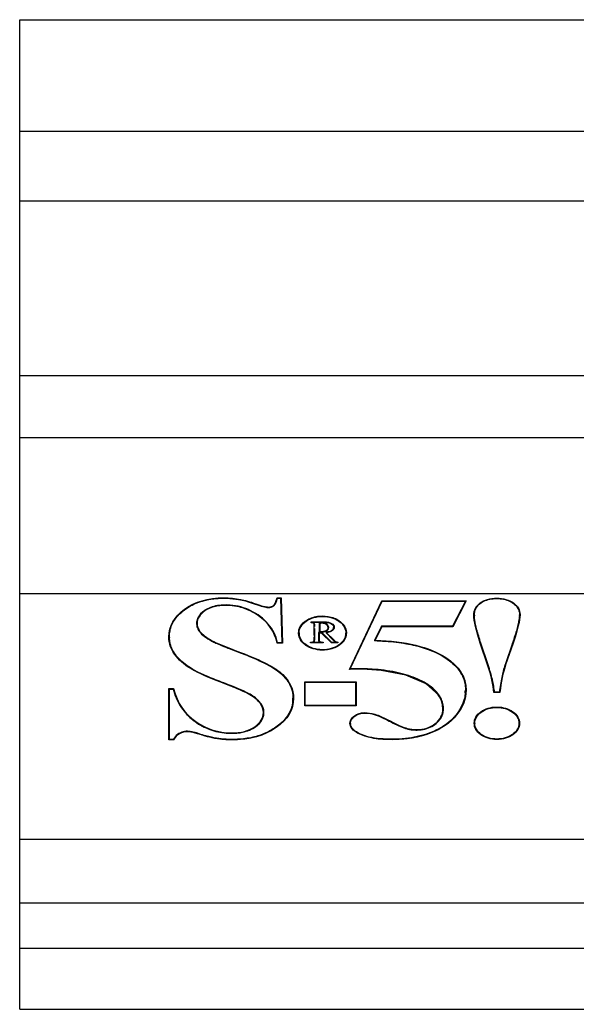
# Model space of a CAD drawing. Header units: inches. Extents: x -3.49 to -1.49, y 1.04 to 2.81.
# Drawn here: x -3.494 to -2.494, y 1.038 to 2.813 of the extents above; entities that cross this region are included whole.
import ezdxf

# ---------------------------------------------------------------- set-up
doc = ezdxf.new("R2010")
doc.units = ezdxf.units.IN
doc.header["$MEASUREMENT"] = 0

msp = doc.modelspace()

# ---------------------------------------------------------------- linework, layer by layer
at = {"color": 7, "linetype": 'Continuous', "lineweight": 25}
for p, q in [((-3.4945, 2.8127), (-1.4945, 2.8127)), ((-3.4945, 1.0377), (-3.4945, 2.8127)), ((-3.4945, 2.6127), (-1.4945, 2.6127)), ((-3.4945, 2.4877), (-1.4945, 2.4877)), ((-3.4945, 2.1745), (-1.4945, 2.1745)), ((-1.4945, 2.0627), (-3.4945, 2.0627)), ((-3.4945, 1.7833), (-1.4945, 1.7833)), ((-3.0328, 1.7757), (-3.0256, 1.7757)), ((-3.0328, 1.775), (-3.0328, 1.7757)), ((-3.0328, 1.775), (-3.0256, 1.775)), ((-3.032, 1.775), (-3.0266, 1.775)), ((-3.0266, 1.775), (-3.0242, 1.6952)), ((-3.0256, 1.7757), (-3.0232, 1.6945)), ((-3.0256, 1.775), (-3.0256, 1.7757)), ((-3.0256, 1.775), (-3.0232, 1.6945)), ((-3.0982, 1.7722), (-3.0982, 1.7729)), ((-2.903, 1.6474), (-2.8449, 1.7702)), ((-2.9027, 1.6474), (-2.8449, 1.7695)), ((-2.9016, 1.6481), (-2.8442, 1.7695)), ((-2.8449, 1.7702), (-2.6934, 1.7702)), ((-2.8449, 1.7695), (-2.8449, 1.7702)), ((-2.8449, 1.7695), (-2.6938, 1.7695)), ((-2.8442, 1.7695), (-2.6949, 1.7695)), ((-2.6949, 1.7695), (-2.7181, 1.7246)), ((-2.6949, 1.7688), (-2.7181, 1.7239)), ((-2.6934, 1.7702), (-2.7174, 1.7238)), ((-2.6949, 1.7688), (-2.6949, 1.7695)), ((-2.679, 1.7443), (-2.679, 1.7436)), ((-2.598, 1.7442), (-2.598, 1.7449)), ((-3.1764, 1.7298), (-3.1764, 1.7291)), ((-2.9781, 1.7358), (-2.9781, 1.7365)), ((-2.972, 1.731), (-2.972, 1.7326)), ((-2.971, 1.731), (-2.971, 1.7319)), ((-2.9656, 1.7284), (-2.9656, 1.7291)), ((-2.9575, 1.73), (-2.9575, 1.7144)), ((-2.9565, 1.7295), (-2.9565, 1.7144)), ((-2.9413, 1.7213), (-2.9413, 1.722)), ((-2.9315, 1.722), (-2.9315, 1.7227)), ((-2.8457, 1.7246), (-2.8584, 1.6989)), ((-2.8457, 1.7239), (-2.8584, 1.6982)), ((-2.845, 1.7238), (-2.857, 1.6996)), ((-2.7181, 1.7246), (-2.8457, 1.7246)), ((-2.8457, 1.7239), (-2.8457, 1.7246)), ((-2.7181, 1.7239), (-2.8457, 1.7239)), ((-2.7174, 1.7238), (-2.845, 1.7238)), ((-2.7181, 1.7239), (-2.7181, 1.7246)), ((-3.226, 1.7051), (-3.226, 1.7044)), ((-3.1714, 1.7147), (-3.1714, 1.7154)), ((-2.9933, 1.7126), (-2.9933, 1.7119)), ((-2.9654, 1.716), (-2.9654, 1.7167)), ((-2.9524, 1.7132), (-2.9585, 1.7132)), ((-2.9585, 1.7132), (-2.9585, 1.699)), ((-2.9524, 1.7125), (-2.9585, 1.7125)), ((-2.9575, 1.7125), (-2.9575, 1.6983)), ((-2.953, 1.7125), (-2.9575, 1.7125)), ((-2.9352, 1.6949), (-2.953, 1.7125)), ((-2.9524, 1.7125), (-2.9524, 1.7132)), ((-2.9347, 1.6956), (-2.9524, 1.7132)), ((-2.9347, 1.6949), (-2.9524, 1.7125)), ((-2.9457, 1.7135), (-2.9321, 1.6997)), ((-2.9441, 1.7131), (-2.9313, 1.7001)), ((-2.9441, 1.7124), (-2.9441, 1.7131)), ((-2.9441, 1.7124), (-2.9313, 1.6994)), ((-2.9096, 1.7118), (-2.9096, 1.7125)), ((-3.1495, 1.698), (-3.1495, 1.6987)), ((-3.0232, 1.6945), (-3.0328, 1.6945)), ((-3.0242, 1.6952), (-3.032, 1.6952)), ((-3.032, 1.6945), (-3.032, 1.6952)), ((-3.0242, 1.6945), (-3.032, 1.6945)), ((-3.0242, 1.6945), (-3.0242, 1.6952)), ((-2.9729, 1.6949), (-2.9729, 1.6963)), ((-2.9729, 1.6956), (-2.9713, 1.6956)), ((-2.9503, 1.6949), (-2.9729, 1.6949)), ((-2.9513, 1.6956), (-2.9719, 1.6956)), ((-2.9719, 1.6949), (-2.9719, 1.6956)), ((-2.9513, 1.6949), (-2.9719, 1.6949)), ((-2.9668, 1.6976), (-2.9668, 1.6983)), ((-2.9513, 1.6949), (-2.9513, 1.6956)), ((-2.9513, 1.6956), (-2.9503, 1.6956)), ((-2.9503, 1.6963), (-2.9503, 1.6949)), ((-2.924, 1.6949), (-2.9352, 1.6949)), ((-2.9347, 1.6949), (-2.9347, 1.6956)), ((-2.925, 1.6956), (-2.9347, 1.6956)), ((-2.925, 1.6949), (-2.9347, 1.6949)), ((-2.9313, 1.6994), (-2.9313, 1.7001)), ((-2.9272, 1.6962), (-2.9272, 1.6969)), ((-2.9254, 1.6884), (-2.9254, 1.6891)), ((-2.925, 1.6949), (-2.925, 1.6957)), ((-2.924, 1.6963), (-2.924, 1.6949)), ((-2.857, 1.6989), (-2.857, 1.6996)), ((-2.6553, 1.6552), (-2.6683, 1.6942)), ((-2.6543, 1.6554), (-2.6673, 1.6944)), ((-2.6673, 1.6937), (-2.6673, 1.6944)), ((-2.6543, 1.6547), (-2.6673, 1.6937)), ((-2.6106, 1.6944), (-2.6238, 1.6554)), ((-2.6106, 1.6937), (-2.6238, 1.6547)), ((-2.6096, 1.6942), (-2.6229, 1.6552)), ((-2.6106, 1.6937), (-2.6106, 1.6944)), ((-3.0984, 1.677), (-3.0984, 1.6777)), ((-2.7304, 1.6679), (-2.7304, 1.6686)), ((-2.6543, 1.6547), (-2.6543, 1.6554)), ((-2.6238, 1.6547), (-2.6238, 1.6554)), ((-3.0228, 1.6374), (-3.0228, 1.6381)), ((-2.9016, 1.6474), (-2.9016, 1.6481)), ((-3.1245, 1.6207), (-3.1245, 1.6214)), ((-2.9834, 1.6248), (-2.891, 1.6248)), ((-2.9834, 1.582), (-2.9834, 1.6248)), ((-2.9834, 1.6241), (-2.891, 1.6241)), ((-2.9824, 1.5821), (-2.9824, 1.6241)), ((-2.9824, 1.6241), (-2.892, 1.6241)), ((-2.892, 1.6241), (-2.892, 1.5821)), ((-2.891, 1.6248), (-2.891, 1.582)), ((-3.227, 1.6128), (-3.2188, 1.6128)), ((-3.227, 1.5209), (-3.227, 1.6128)), ((-3.227, 1.6121), (-3.2188, 1.6121)), ((-3.226, 1.5209), (-3.226, 1.6121)), ((-3.226, 1.6121), (-3.2196, 1.6121)), ((-3.2188, 1.6121), (-3.2188, 1.6128)), ((-2.6949, 1.6089), (-2.6949, 1.6096)), ((-2.6332, 1.6058), (-2.6438, 1.6058)), ((-2.6341, 1.6066), (-2.6429, 1.6066)), ((-2.6429, 1.6059), (-2.6429, 1.6066)), ((-2.6341, 1.6059), (-2.6429, 1.6059)), ((-2.6341, 1.6059), (-2.6341, 1.6066)), ((-3.0044, 1.5948), (-3.0044, 1.5955)), ((-2.891, 1.582), (-2.9834, 1.582)), ((-2.892, 1.5828), (-2.9824, 1.5828)), ((-2.892, 1.5821), (-2.9824, 1.5821)), ((-2.6386, 1.5791), (-2.6386, 1.5798)), ((-3.0574, 1.5691), (-3.0574, 1.5698)), ((-2.7355, 1.5753), (-2.7355, 1.576)), ((-2.9011, 1.5505), (-2.9011, 1.5498)), ((-2.8245, 1.5511), (-2.8245, 1.5518)), ((-2.6782, 1.5507), (-2.6782, 1.55)), ((-2.5989, 1.5499), (-2.5989, 1.5506)), ((-3.1757, 1.5319), (-3.1757, 1.5326)), ((-2.8866, 1.5322), (-2.8866, 1.5329)), ((-2.7994, 1.5407), (-2.7994, 1.5414)), ((-3.2188, 1.5209), (-3.227, 1.5209)), ((-3.2194, 1.5216), (-3.226, 1.5216)), ((-3.2194, 1.5209), (-3.226, 1.5209)), ((-3.2194, 1.5209), (-3.2194, 1.5216)), ((-2.6386, 1.5216), (-2.6386, 1.5223)), ((-3.4945, 1.3427), (-1.4945, 1.3427)), ((-3.4945, 1.2284), (-1.4945, 1.2284)), ((-3.4945, 1.1473), (-1.4945, 1.1473)), ((-3.4945, 1.0377), (-1.4945, 1.0377))]:
    msp.add_line(p, q, dxfattribs=at)
at = {"color": 7, "linetype": 'Continuous', "lineweight": 25, "flags": 128}
msp.add_lwpolyline([(-2.7346, 1.5754), (-2.7345, 1.5765), (-2.7367, 1.5893), (-2.7426, 1.6011), (-2.7657, 1.6215), (-2.8017, 1.637), (-2.846, 1.6456), (-2.871, 1.6473), (-2.8792, 1.6475), (-2.8829, 1.6475), (-2.8838, 1.6475), (-2.8839, 1.6475), (-2.8839, 1.6475), (-2.8839, 1.6475), (-2.8839, 1.6475), (-2.8839, 1.6475), (-2.8839, 1.6475), (-2.8839, 1.6475), (-2.8839, 1.6475), (-2.8839, 1.6475), (-2.8839, 1.6475), (-2.8839, 1.6475), (-2.8839, 1.6475), (-2.8839, 1.6475), (-2.8841, 1.6475), (-2.8844, 1.6475), (-2.8851, 1.6475), (-2.9016, 1.6474)], dxfattribs=at)
at = {"color": 7, "linetype": 'Continuous', "lineweight": 25}
for points, knots in [([(-3.125, 1.6208), (-3.1541, 1.6317), (-3.1749, 1.641), (-3.2002, 1.6563), (-3.21, 1.6649), (-3.2236, 1.6838), (-3.227, 1.6942), (-3.227, 1.7056), (-3.227, 1.725), (-3.2176, 1.7416), (-3.1803, 1.7689), (-3.1568, 1.7757), (-3.1284, 1.7757), (-3.118, 1.7757), (-3.108, 1.7748), (-3.0982, 1.7729)], [28, 28, 28, 28, 29, 29, 30, 30, 31, 31, 31, 32, 32, 33, 33, 33, 34, 34, 34, 34]), ([(-3.227, 1.7049), (-3.227, 1.7243), (-3.2176, 1.7409), (-3.1803, 1.7682), (-3.1568, 1.775), (-3.1284, 1.775), (-3.118, 1.775), (-3.108, 1.7741), (-3.0982, 1.7722)], [31, 31, 31, 31, 32, 32, 33, 33, 33, 34, 34, 34, 34]), ([(-3.1245, 1.6214), (-3.1297, 1.6234), (-3.1404, 1.6275), (-3.1585, 1.6349), (-3.1773, 1.6435), (-3.1919, 1.652), (-3.204, 1.6612), (-3.2136, 1.6711), (-3.2208, 1.6817), (-3.2243, 1.6914), (-3.2255, 1.6983), (-3.2259, 1.7026), (-3.226, 1.705), (-3.2258, 1.7112), (-3.2248, 1.7178), (-3.2214, 1.7295), (-3.2118, 1.7443), (-3.1918, 1.7604), (-3.1717, 1.7692), (-3.1534, 1.7733), (-3.1415, 1.7747), (-3.1321, 1.775), (-3.1275, 1.775), (-3.1262, 1.775), (-3.1235, 1.775), (-3.118, 1.7747), (-3.1094, 1.774), (-3.1021, 1.7729), (-3.0985, 1.7722)], [27.999997, 27.999997, 27.999997, 27.999997, 28.187498, 28.375, 28.750002, 29.125004, 29.500007, 29.875009, 30.250012, 30.625014, 30.812515, 30.906266, 31.000016, 31.093767, 31.187518, 31.375019, 31.750021, 32.125024, 32.500026, 32.687527, 32.875029, 32.968779, 33.015655, 33.06253, 33.15628, 33.250031, 33.625033, 34.000036, 34.000036, 34.000036, 34.000036]), ([(-3.0985, 1.7722), (-3.0944, 1.7714), (-3.0872, 1.7696), (-3.0718, 1.7643), (-3.0574, 1.7594), (-3.0487, 1.7581), (-3.0432, 1.759), (-3.0386, 1.761), (-3.0357, 1.7649), (-3.0336, 1.77), (-3.0325, 1.7734), (-3.032, 1.775)], [33.999953, 33.999953, 33.999953, 33.999953, 34.496638, 34.993323, 35.490008, 35.986693, 36.483378, 36.980063, 37.476748, 37.725091, 37.973433, 37.973433, 37.973433, 37.973433]), ([(-3.0982, 1.7729), (-3.0909, 1.7715), (-3.0819, 1.7688), (-3.0607, 1.7611), (-3.0533, 1.7592), (-3.0491, 1.7592), (-3.045, 1.7592), (-3.0418, 1.7601), (-3.0371, 1.7639), (-3.0349, 1.7685), (-3.0328, 1.7757)], [34, 34, 34, 34, 35, 35, 36, 36, 36, 37, 37, 38, 38, 38, 38]), ([(-3.0982, 1.7722), (-3.0909, 1.7708), (-3.0819, 1.7681), (-3.0607, 1.7604), (-3.0533, 1.7585), (-3.0491, 1.7585), (-3.045, 1.7585), (-3.0418, 1.7594), (-3.0371, 1.7632), (-3.0349, 1.7678), (-3.0328, 1.775)], [34, 34, 34, 34, 35, 35, 36, 36, 36, 37, 37, 38, 38, 38, 38]), ([(-2.6683, 1.6942), (-2.6761, 1.7176), (-2.68, 1.7343), (-2.68, 1.7444), (-2.68, 1.7536), (-2.6762, 1.761), (-2.6609, 1.7722), (-2.6509, 1.775), (-2.6386, 1.775), (-2.6267, 1.775), (-2.6168, 1.7722), (-2.601, 1.7609), (-2.597, 1.7537), (-2.597, 1.745), (-2.597, 1.7359), (-2.6012, 1.719), (-2.6096, 1.6942)], [3, 3, 3, 3, 4, 4, 4, 5, 5, 6, 6, 6, 7, 7, 8, 8, 8, 9, 9, 9, 9]), ([(-3.032, 1.6952), (-3.0334, 1.7013), (-3.0378, 1.7136), (-3.0513, 1.7342), (-3.0738, 1.7508), (-3.0978, 1.7599), (-3.1136, 1.7627), (-3.1266, 1.7629), (-3.1356, 1.7624), (-3.1512, 1.76), (-3.1682, 1.7507), (-3.1759, 1.7401), (-3.1774, 1.7321), (-3.1774, 1.7274), (-3.1766, 1.7225), (-3.1744, 1.7178), (-3.1723, 1.7151)], [2.009832, 2.009832, 2.009832, 2.009832, 2.321736, 2.633641, 3.257449, 3.569353, 3.881257, 4.037209, 4.193161, 4.505065, 5.128874, 5.752682, 5.908634, 6.064586, 6.37649, 7.000298, 7.000298, 7.000298, 7.000298]), ([(-3.032, 1.6945), (-3.0345, 1.7024), (-3.0393, 1.7178), (-3.0565, 1.7375), (-3.0782, 1.7521), (-3.103, 1.7611), (-3.1265, 1.7628), (-3.145, 1.7606), (-3.1577, 1.7557), (-3.1667, 1.7499), (-3.1732, 1.7431), (-3.177, 1.736), (-3.177, 1.7312), (-3.177, 1.7291)], [0, 0, 0, 0, 0.15381, 0.296448, 0.432519, 0.554149, 0.665728, 0.747125, 0.804602, 0.859032, 0.91012, 0.960124, 1, 1, 1, 1]), ([(-3.0328, 1.6945), (-3.0374, 1.7148), (-3.0486, 1.7312), (-3.0843, 1.7559), (-3.1035, 1.7621), (-3.1243, 1.7621), (-3.1403, 1.7621), (-3.153, 1.7589), (-3.1717, 1.7458), (-3.1764, 1.7383), (-3.1764, 1.7298), (-3.1764, 1.7244), (-3.1747, 1.7196), (-3.1714, 1.7154)], [2, 2, 2, 2, 3, 3, 4, 4, 4, 5, 5, 6, 6, 6, 7, 7, 7, 7]), ([(-2.6797, 1.7437), (-2.6797, 1.7453), (-2.6799, 1.7495), (-2.6775, 1.7565), (-2.6717, 1.764), (-2.6627, 1.77), (-2.6513, 1.7737), (-2.6387, 1.7747), (-2.6261, 1.7736), (-2.6147, 1.7699), (-2.6056, 1.764), (-2.5992, 1.756), (-2.5967, 1.749), (-2.5972, 1.745), (-2.5973, 1.7443)], [0, 0, 0, 0, 0.047692, 0.133095, 0.224346, 0.315247, 0.405373, 0.502976, 0.598744, 0.689005, 0.781475, 0.872334, 0.978396, 1, 1, 1, 1]), ([(-2.6673, 1.6944), (-2.6687, 1.6985), (-2.6714, 1.7071), (-2.6756, 1.7216), (-2.6788, 1.7368), (-2.6793, 1.7482), (-2.6759, 1.7597), (-2.6656, 1.769), (-2.6517, 1.7735), (-2.6341, 1.7751), (-2.6144, 1.7712), (-2.6012, 1.7596), (-2.5977, 1.7484), (-2.5982, 1.7381), (-2.6017, 1.7229), (-2.6061, 1.7079), (-2.6091, 1.6987), (-2.6106, 1.6944)], [3, 3, 3, 3, 3.1875, 3.374999, 3.749999, 4.124998, 4.499997, 5.249996, 5.624995, 5.999994, 6.749993, 7.499991, 7.87499, 8.24999, 8.624989, 8.812488, 8.999988, 8.999988, 8.999988, 8.999988]), ([(-2.9781, 1.7365), (-2.9721, 1.7399), (-2.9653, 1.7421), (-2.9502, 1.7437), (-2.9428, 1.7431), (-2.9286, 1.7391), (-2.9227, 1.7359), (-2.9131, 1.7273), (-2.9102, 1.7225), (-2.9079, 1.7116), (-2.9088, 1.7064), (-2.9144, 1.6962), (-2.9188, 1.6919), (-2.9248, 1.6885)], [6, 6, 6, 6, 7, 7, 8, 8, 9, 9, 10, 10, 11, 11, 12, 12, 12, 12]), ([(-2.9781, 1.7358), (-2.9733, 1.738), (-2.9638, 1.7423), (-2.9464, 1.7431), (-2.9301, 1.7394), (-2.9172, 1.7314), (-2.9094, 1.7215), (-2.9093, 1.7146), (-2.9092, 1.7117)], [0, 0, 0, 0, 0.1743, 0.349681, 0.525062, 0.699362, 0.873661, 1, 1, 1, 1]), ([(-2.6673, 1.6937), (-2.6699, 1.7023), (-2.6745, 1.717), (-2.6789, 1.7338), (-2.6787, 1.7418), (-2.6787, 1.7436)], [0, 0, 0, 0, 0.522848, 0.897181, 1, 1, 1, 1]), ([(-2.5983, 1.7442), (-2.5986, 1.7403), (-2.5993, 1.7307), (-2.6041, 1.7138), (-2.6082, 1.701), (-2.6106, 1.6937)], [0, 0, 0, 0, 0.229689, 0.561767, 1, 1, 1, 1]), ([(-3.176, 1.7291), (-3.1761, 1.7282), (-3.1765, 1.7253), (-3.175, 1.7203), (-3.1726, 1.7166), (-3.1714, 1.7147)], [0, 0, 0, 0, 0.176452, 0.59665, 1, 1, 1, 1]), ([(-2.9248, 1.6885), (-2.9308, 1.6851), (-2.9376, 1.683), (-2.9527, 1.6814), (-2.96, 1.682), (-2.9743, 1.686), (-2.9802, 1.6891), (-2.9898, 1.6977), (-2.9927, 1.7026), (-2.995, 1.7134), (-2.9941, 1.7187), (-2.9885, 1.7289), (-2.9841, 1.7331), (-2.9781, 1.7365)], [0, 0, 0, 0, 1, 1, 2, 2, 3, 3, 4, 4, 5, 5, 6, 6, 6, 6]), ([(-2.9937, 1.712), (-2.9938, 1.7131), (-2.9947, 1.7182), (-2.9898, 1.7273), (-2.982, 1.733), (-2.9781, 1.7358)], [0, 0, 0, 0, 0.1229988, 0.5628552, 1, 1, 1, 1]), ([(-2.972, 1.7326), (-2.9642, 1.7326), (-2.9563, 1.7326), (-2.9485, 1.7326), (-2.9427, 1.7326), (-2.9382, 1.7316), (-2.932, 1.7278), (-2.9305, 1.7255), (-2.9305, 1.7228), (-2.9305, 1.7206), (-2.9315, 1.7186), (-2.9357, 1.7153), (-2.9392, 1.714), (-2.9441, 1.7131)], [0, 0, 0, 0, 1, 1, 1, 2, 2, 3, 3, 3, 4, 4, 5, 5, 5, 5]), ([(-2.972, 1.7319), (-2.9679, 1.7319), (-2.9598, 1.7318), (-2.9495, 1.7321), (-2.9415, 1.7316), (-2.9361, 1.7299), (-2.9323, 1.7272), (-2.9305, 1.7243), (-2.9306, 1.7226), (-2.9307, 1.7221)], [0, 0, 0, 0, 0.252683, 0.499163, 0.631263, 0.742582, 0.85484, 0.957572, 1, 1, 1, 1]), ([(-2.9666, 1.7289), (-2.9668, 1.7296), (-2.9674, 1.7301), (-2.9689, 1.7308), (-2.9702, 1.731), (-2.972, 1.731)], [23, 23, 23, 23, 24, 24, 25, 25, 25, 25]), ([(-2.971, 1.7319), (-2.966, 1.7319), (-2.959, 1.7319), (-2.9482, 1.7319), (-2.9421, 1.7317), (-2.9357, 1.7298), (-2.9317, 1.7259), (-2.9312, 1.7214), (-2.9332, 1.7182), (-2.9371, 1.7154), (-2.9431, 1.714), (-2.9457, 1.7135)], [0.042634, 0.042634, 0.042634, 0.042634, 0.674283, 0.990108, 1.305933, 1.937582, 2.569231, 3.200881, 3.83253, 4.46418, 5.095829, 5.095829, 5.095829, 5.095829]), ([(-2.9656, 1.7284), (-2.9658, 1.7288), (-2.9662, 1.7295), (-2.9672, 1.7303), (-2.968, 1.7304), (-2.9682, 1.7305)], [0, 0, 0, 0, 0.410252, 0.85065, 1, 1, 1, 1]), ([(-2.9664, 1.7081), (-2.9664, 1.71), (-2.9664, 1.7161), (-2.9661, 1.7231), (-2.9665, 1.7281), (-2.9666, 1.7289)], [0, 0, 0, 0, 0.270189, 0.887172, 1, 1, 1, 1]), ([(-2.9664, 1.7081), (-2.9664, 1.7097), (-2.9664, 1.7156), (-2.9661, 1.7224), (-2.9665, 1.7274), (-2.9666, 1.7282)], [0, 0, 0, 0, 0.244865, 0.883256, 1, 1, 1, 1]), ([(-2.9654, 1.724), (-2.9654, 1.7245), (-2.9654, 1.7254), (-2.9654, 1.7271), (-2.9655, 1.7283), (-2.9656, 1.7291)], [0, 0, 0, 0, 0.314249, 0.520703, 1, 1, 1, 1]), ([(-2.9654, 1.7249), (-2.9654, 1.7253), (-2.9654, 1.7264), (-2.9655, 1.7276), (-2.9655, 1.7281), (-2.9656, 1.7284)], [22.0780738, 22.0780738, 22.0780738, 22.0780738, 22.2666826, 22.6439002, 23.0211178, 23.0211178, 23.0211178, 23.0211178]), ([(-2.9575, 1.7144), (-2.9528, 1.7144), (-2.9493, 1.7147), (-2.9449, 1.7161), (-2.9432, 1.717), (-2.9409, 1.7194), (-2.9403, 1.7208), (-2.9403, 1.7224), (-2.9403, 1.7247), (-2.9415, 1.7267), (-2.946, 1.7299), (-2.9489, 1.7307), (-2.9525, 1.7307), (-2.954, 1.7307), (-2.9557, 1.7305), (-2.9575, 1.73)], [0, 0, 0, 0, 1, 1, 2, 2, 3, 3, 3, 4, 4, 5, 5, 5, 6, 6, 6, 6]), ([(-2.9403, 1.7217), (-2.9403, 1.724), (-2.9415, 1.726), (-2.946, 1.7292), (-2.9489, 1.73), (-2.9525, 1.73), (-2.954, 1.73), (-2.9557, 1.7298), (-2.9575, 1.7293)], [3, 3, 3, 3, 4, 4, 5, 5, 5, 6, 6, 6, 6]), ([(-2.9317, 1.7221), (-2.9317, 1.7214), (-2.9317, 1.7197), (-2.9333, 1.7175), (-2.9362, 1.7153), (-2.9405, 1.7139), (-2.9439, 1.7132), (-2.9457, 1.7128)], [0, 0, 0, 0, 0.139866, 0.320252, 0.496587, 0.727928, 1, 1, 1, 1]), ([(-3.1245, 1.6207), (-3.1371, 1.6256), (-3.1587, 1.6339), (-3.1857, 1.6469), (-3.2026, 1.659), (-3.2135, 1.6703), (-3.2208, 1.6811), (-3.2251, 1.6926), (-3.2256, 1.7004), (-3.2259, 1.7044)], [0, 0, 0, 0, 0.262266, 0.449062, 0.59436, 0.697494, 0.798338, 0.899622, 1, 1, 1, 1]), ([(-2.9254, 1.6884), (-2.9301, 1.6863), (-2.9394, 1.6822), (-2.9563, 1.6813), (-2.9723, 1.685), (-2.9849, 1.6927), (-2.9924, 1.7024), (-2.9926, 1.7091), (-2.9927, 1.7119)], [0, 0, 0, 0, 0.173726, 0.349685, 0.524692, 0.699654, 0.874616, 1, 1, 1, 1]), ([(-2.9668, 1.6983), (-2.9667, 1.6991), (-2.9662, 1.7016), (-2.9663, 1.7042), (-2.9664, 1.7059)], [0, 0, 0, 0, 0.332707, 1, 1, 1, 1]), ([(-2.9659, 1.698), (-2.9657, 1.6989), (-2.9647, 1.7042), (-2.9655, 1.7119), (-2.9654, 1.7186), (-2.9654, 1.7209)], [0, 0, 0, 0, 0.125165, 0.699483, 1, 1, 1, 1]), ([(-2.9565, 1.7144), (-2.9548, 1.7145), (-2.9516, 1.7146), (-2.9474, 1.7151), (-2.9447, 1.7165), (-2.9429, 1.7179), (-2.9415, 1.7195), (-2.9414, 1.7207), (-2.9414, 1.7213)], [0, 0, 0, 0, 0.266154, 0.476381, 0.617343, 0.752437, 0.87869, 1, 1, 1, 1]), ([(-2.9102, 1.7117), (-2.91, 1.7106), (-2.9092, 1.7056), (-2.9141, 1.6968), (-2.9217, 1.6912), (-2.9254, 1.6884)], [0, 0, 0, 0, 0.1242743, 0.5649337, 1, 1, 1, 1]), ([(-2.9729, 1.6963), (-2.9709, 1.6963), (-2.9694, 1.6965), (-2.9678, 1.6971), (-2.9672, 1.6976), (-2.9668, 1.6983)], [18, 18, 18, 18, 19, 19, 20, 20, 20, 20]), ([(-2.9692, 1.6959), (-2.9689, 1.696), (-2.9682, 1.6962), (-2.9674, 1.6968), (-2.967, 1.6973), (-2.9668, 1.6976)], [0, 0, 0, 0, 0.281706, 0.637295, 1, 1, 1, 1]), ([(-2.9668, 1.6976), (-2.9666, 1.6984), (-2.9663, 1.7004), (-2.9663, 1.7025), (-2.9664, 1.7037)], [0, 0, 0, 0, 0.4161393, 1, 1, 1, 1]), ([(-2.9575, 1.699), (-2.9573, 1.6981), (-2.9567, 1.6974), (-2.9549, 1.6965), (-2.953, 1.6963), (-2.9503, 1.6963)], [13, 13, 13, 13, 14, 14, 15, 15, 15, 15]), ([(-2.9575, 1.6983), (-2.9574, 1.6978), (-2.9571, 1.697), (-2.956, 1.6964), (-2.9556, 1.6962)], [0, 0, 0, 0, 0.555333, 1, 1, 1, 1]), ([(-2.8584, 1.6989), (-2.8453, 1.6985), (-2.8182, 1.6967), (-2.7729, 1.6885), (-2.7464, 1.678), (-2.7311, 1.6681)], [3.991756, 3.991756, 3.991756, 3.991756, 4.243816, 4.495876, 4.999996, 4.999996, 4.999996, 4.999996]), ([(-2.7304, 1.6686), (-2.7061, 1.6529), (-2.6939, 1.6333), (-2.6939, 1.6099), (-2.6939, 1.5948), (-2.6995, 1.5802), (-2.722, 1.5515), (-2.7379, 1.5404), (-2.779, 1.5251), (-2.8016, 1.5212), (-2.8262, 1.5212), (-2.8527, 1.5212), (-2.873, 1.5249), (-2.8872, 1.5323)], [5, 5, 5, 5, 6, 6, 6, 7, 7, 8, 8, 9, 9, 9, 10, 10, 10, 10]), ([(-2.7311, 1.6681), (-2.7239, 1.6634), (-2.7107, 1.6526), (-2.7009, 1.6377), (-2.6964, 1.6246), (-2.695, 1.616), (-2.6949, 1.6088), (-2.6951, 1.6048), (-2.6961, 1.5963), (-2.6997, 1.5851), (-2.7072, 1.5715), (-2.7179, 1.5581), (-2.7357, 1.5433), (-2.7658, 1.5293), (-2.8003, 1.5225), (-2.8311, 1.5216), (-2.8539, 1.5231), (-2.8724, 1.5268), (-2.8821, 1.5305), (-2.8866, 1.5329)], [5.000004, 5.000004, 5.000004, 5.000004, 5.312499, 5.624993, 5.781241, 5.937488, 6.015611, 6.093735, 6.249982, 6.562477, 6.874971, 7.187466, 7.49996, 8.124949, 8.749939, 9.062433, 9.374928, 9.687422, 9.999917, 9.999917, 9.999917, 9.999917]), ([(-2.7304, 1.6679), (-2.7216, 1.6611), (-2.7043, 1.6476), (-2.6941, 1.6257), (-2.6948, 1.613), (-2.695, 1.6092)], [0, 0, 0, 0, 0.419343, 0.82745, 1, 1, 1, 1]), ([(-3.0228, 1.6381), (-3.0099, 1.6256), (-3.0034, 1.6114), (-3.0034, 1.5953), (-3.0034, 1.575), (-3.0139, 1.5575), (-3.0555, 1.5282), (-3.0819, 1.5209), (-3.1139, 1.5209), (-3.124, 1.5209), (-3.1335, 1.5216), (-3.1514, 1.5248), (-3.1626, 1.5277), (-3.1761, 1.532)], [10, 10, 10, 10, 11, 11, 11, 12, 12, 13, 13, 13, 14, 14, 15, 15, 15, 15]), ([(-3.0236, 1.6376), (-3.0197, 1.6339), (-3.0128, 1.6257), (-3.0065, 1.6126), (-3.0046, 1.602), (-3.0044, 1.5946), (-3.0047, 1.5881), (-3.0078, 1.5719), (-3.0204, 1.5531), (-3.0471, 1.5352), (-3.0661, 1.5278), (-3.083, 1.524), (-3.0942, 1.5225), (-3.1037, 1.5218), (-3.1097, 1.5216), (-3.1147, 1.5216), (-3.1154, 1.5216), (-3.1186, 1.5216), (-3.1222, 1.5217), (-3.1283, 1.5221), (-3.1355, 1.5228), (-3.1437, 1.5241), (-3.1529, 1.5261), (-3.1634, 1.5288), (-3.1718, 1.5314), (-3.1757, 1.5326)], [10.000045, 10.000045, 10.000045, 10.000045, 10.312543, 10.625042, 10.93754, 11.015665, 11.09379, 11.250039, 11.875036, 12.187534, 12.500033, 12.656282, 12.812531, 12.890656, 12.968781, 13.007843, 13.046905, 13.12503, 13.281279, 13.437528, 13.750027, 14.062525, 14.375024, 14.687522, 15.000021, 15.000021, 15.000021, 15.000021]), ([(-3.0228, 1.6374), (-3.0181, 1.632), (-3.0089, 1.6213), (-3.0032, 1.6062), (-3.0042, 1.5973), (-3.0045, 1.5947)], [0, 0, 0, 0, 0.413745, 0.82783, 1, 1, 1, 1]), ([(-2.7994, 1.5414), (-2.7944, 1.54), (-2.7888, 1.5392), (-2.7826, 1.5392), (-2.7695, 1.5392), (-2.7584, 1.5428), (-2.74, 1.5572), (-2.7355, 1.5659), (-2.7355, 1.576), (-2.7355, 1.5972), (-2.7495, 1.6144), (-2.8056, 1.6409), (-2.841, 1.6475), (-2.8837, 1.6475), (-2.888, 1.6475), (-2.8944, 1.6475), (-2.903, 1.6474)], [16, 16, 16, 16, 17, 17, 17, 18, 18, 19, 19, 19, 20, 20, 21, 21, 21, 22, 22, 22, 22]), ([(-2.7997, 1.5407), (-2.7978, 1.5402), (-2.7939, 1.5393), (-2.7885, 1.5387), (-2.7846, 1.5386), (-2.7821, 1.5385), (-2.774, 1.5388), (-2.7644, 1.5406), (-2.7522, 1.5462), (-2.7421, 1.5547), (-2.7371, 1.5626), (-2.7352, 1.5686), (-2.7346, 1.5724), (-2.7345, 1.5744), (-2.7344, 1.577), (-2.7347, 1.5812), (-2.7357, 1.5877), (-2.7403, 1.6005), (-2.7542, 1.6163), (-2.7784, 1.6297), (-2.8015, 1.6379), (-2.8202, 1.6426), (-2.8404, 1.6459), (-2.8585, 1.6476), (-2.8719, 1.6481), (-2.8786, 1.6482), (-2.8823, 1.6482), (-2.8839, 1.6482), (-2.8838, 1.6482), (-2.8846, 1.6482), (-2.8853, 1.6482), (-2.8865, 1.6482), (-2.888, 1.6482), (-2.8902, 1.6482), (-2.8942, 1.6482), (-2.8988, 1.6481), (-2.9016, 1.6481)], [16.000644, 16.000644, 16.000644, 16.000644, 16.372111, 16.743579, 16.929312, 17.022179, 17.115046, 17.486513, 17.857981, 18.229448, 18.600915, 18.786649, 18.879516, 18.972383, 19.018816, 19.06525, 19.158116, 19.34385, 19.715317, 20.086785, 20.272518, 20.458252, 20.643986, 20.829719, 20.922586, 20.96902, 20.992236, 21.003845, 21.015453, 21.061887, 21.10832, 21.201187, 21.294054, 21.38692, 21.572654, 21.944122, 21.944122, 21.944122, 21.944122]), ([(-3.2196, 1.6121), (-3.2181, 1.6067), (-3.2143, 1.5956), (-3.2045, 1.5767), (-3.1875, 1.5571), (-3.16, 1.5409), (-3.1373, 1.5339), (-3.1161, 1.5324), (-3.1014, 1.5331), (-3.085, 1.5363), (-3.0694, 1.5449), (-3.061, 1.554), (-3.0574, 1.5617), (-3.0564, 1.5672), (-3.0564, 1.5709), (-3.0566, 1.5732), (-3.0574, 1.5777), (-3.0601, 1.5838), (-3.0656, 1.591), (-3.0737, 1.5979), (-3.0833, 1.6041), (-3.097, 1.6105), (-3.1114, 1.6164), (-3.1203, 1.6198), (-3.1245, 1.6214)], [21.007486, 21.007486, 21.007486, 21.007486, 21.226002, 21.444519, 21.881551, 22.318583, 22.755616, 22.974132, 23.192648, 23.62968, 24.066713, 24.503745, 24.722261, 24.940778, 25.050036, 25.159294, 25.37781, 25.814842, 26.251875, 26.688907, 27.125939, 27.562972, 27.781488, 28.000004, 28.000004, 28.000004, 28.000004]), ([(-3.2188, 1.6128), (-3.2119, 1.587), (-3.1985, 1.5673), (-3.1591, 1.5402), (-3.1379, 1.5334), (-3.1151, 1.5334), (-3.0975, 1.5334), (-3.0835, 1.537), (-3.0626, 1.5516), (-3.0574, 1.5601), (-3.0574, 1.5698), (-3.0574, 1.5756), (-3.0594, 1.5811), (-3.0674, 1.5919), (-3.0735, 1.597), (-3.0898, 1.6067), (-3.1043, 1.613), (-3.125, 1.6208)], [21, 21, 21, 21, 22, 22, 23, 23, 23, 24, 24, 25, 25, 25, 26, 26, 27, 27, 28, 28, 28, 28]), ([(-3.0565, 1.5691), (-3.0565, 1.5694), (-3.056, 1.5726), (-3.0579, 1.5787), (-3.0626, 1.5871), (-3.0707, 1.595), (-3.0826, 1.6031), (-3.1009, 1.6117), (-3.1158, 1.6174), (-3.1245, 1.6207)], [0, 0, 0, 0, 0.0121894, 0.1272977, 0.2455051, 0.3744462, 0.516277, 0.7144528, 1, 1, 1, 1]), ([(-3.2188, 1.6121), (-3.2153, 1.6018), (-3.2088, 1.5825), (-3.1882, 1.5582), (-3.162, 1.5418), (-3.1353, 1.5334), (-3.1127, 1.5322), (-3.0957, 1.5339), (-3.0819, 1.5381), (-3.0709, 1.5446), (-3.0629, 1.5524), (-3.0581, 1.5608), (-3.0577, 1.5665), (-3.0575, 1.5691)], [0, 0, 0, 0, 0.1772546, 0.3304799, 0.4681133, 0.5894911, 0.6731834, 0.7363879, 0.7943313, 0.8510732, 0.9046917, 0.9555852, 1, 1, 1, 1]), ([(-2.6959, 1.6089), (-2.6958, 1.6053), (-2.6952, 1.5946), (-2.703, 1.5769), (-2.717, 1.5573), (-2.7389, 1.5408), (-2.7663, 1.5292), (-2.7977, 1.5221), (-2.8304, 1.5207), (-2.8617, 1.5226), (-2.8789, 1.5292), (-2.8866, 1.5322)], [0, 0, 0, 0, 0.057514, 0.170094, 0.289364, 0.407015, 0.527318, 0.6494, 0.778235, 0.90088, 1, 1, 1, 1]), ([(-3.0055, 1.5948), (-3.0054, 1.5899), (-3.0053, 1.576), (-3.0191, 1.5542), (-3.0415, 1.5373), (-3.0642, 1.5277), (-3.0833, 1.523), (-3.1014, 1.521), (-3.119, 1.5207), (-3.1357, 1.5218), (-3.1552, 1.5256), (-3.1683, 1.5297), (-3.1757, 1.5319)], [0, 0, 0, 0, 0.089109, 0.248535, 0.418364, 0.502932, 0.588543, 0.678484, 0.738768, 0.816013, 0.895054, 1, 1, 1, 1]), ([(-2.6386, 1.5216), (-2.6498, 1.5216), (-2.6594, 1.5244), (-2.6752, 1.5358), (-2.6792, 1.5426), (-2.6792, 1.5506), (-2.6792, 1.5586), (-2.6753, 1.5655), (-2.6596, 1.577), (-2.6499, 1.5798), (-2.6386, 1.5798)], [4, 4, 4, 4, 5, 5, 6, 6, 6, 7, 7, 8, 8, 8, 8]), ([(-2.6386, 1.5798), (-2.6274, 1.5798), (-2.6178, 1.577), (-2.6019, 1.5656), (-2.5979, 1.5587), (-2.5979, 1.5506), (-2.5979, 1.5426), (-2.6019, 1.5358), (-2.6178, 1.5244), (-2.6274, 1.5216), (-2.6386, 1.5216)], [0, 0, 0, 0, 1, 1, 2, 2, 2, 3, 3, 4, 4, 4, 4]), ([(-2.8872, 1.5323), (-2.8971, 1.5376), (-2.9021, 1.5436), (-2.9021, 1.5502), (-2.9021, 1.5554), (-2.8995, 1.5599), (-2.8891, 1.5678), (-2.8831, 1.5698), (-2.8762, 1.5698), (-2.87, 1.5698), (-2.8637, 1.5688), (-2.8509, 1.565), (-2.84, 1.56), (-2.8245, 1.5518)], [10, 10, 10, 10, 11, 11, 11, 12, 12, 13, 13, 13, 14, 14, 15, 15, 15, 15]), ([(-2.9019, 1.5495), (-2.9019, 1.5508), (-2.9018, 1.5544), (-2.8984, 1.56), (-2.8919, 1.5653), (-2.8833, 1.5689), (-2.8729, 1.5693), (-2.8608, 1.5676), (-2.8441, 1.5614), (-2.8322, 1.5552), (-2.8245, 1.5511)], [0, 0, 0, 0, 0.052587, 0.149074, 0.251448, 0.345863, 0.437715, 0.558069, 0.712105, 1, 1, 1, 1]), ([(-2.8866, 1.5329), (-2.8894, 1.5344), (-2.8949, 1.538), (-2.8995, 1.5431), (-2.9014, 1.5493), (-2.9006, 1.5554), (-2.8962, 1.5622), (-2.8857, 1.5686), (-2.8739, 1.5694), (-2.8624, 1.5678), (-2.8526, 1.5647), (-2.8389, 1.5584), (-2.8294, 1.5535), (-2.8251, 1.5512)], [10.000119, 10.000119, 10.000119, 10.000119, 10.312616, 10.625114, 10.937611, 11.250109, 11.875103, 12.500098, 13.125093, 13.750088, 14.375082, 14.68758, 15.000077, 15.000077, 15.000077, 15.000077]), ([(-2.7994, 1.5407), (-2.7969, 1.5401), (-2.7919, 1.5389), (-2.7811, 1.5382), (-2.7684, 1.5394), (-2.7556, 1.5445), (-2.746, 1.5515), (-2.7389, 1.5601), (-2.7357, 1.5683), (-2.7357, 1.5734), (-2.7357, 1.5753)], [0, 0, 0, 0, 0.0815006, 0.169095, 0.342255, 0.4797321, 0.6270599, 0.7722326, 0.9181632, 1, 1, 1, 1]), ([(-2.6792, 1.5499), (-2.6792, 1.5579), (-2.6753, 1.5648), (-2.6596, 1.5763), (-2.6499, 1.5791), (-2.6386, 1.5791)], [6, 6, 6, 6, 7, 7, 8, 8, 8, 8]), ([(-2.6386, 1.5791), (-2.6274, 1.5791), (-2.6178, 1.5763), (-2.6019, 1.5649), (-2.5979, 1.558), (-2.5979, 1.5499)], [0, 0, 0, 0, 1, 1, 2, 2, 2, 2]), ([(-2.8866, 1.5322), (-2.8893, 1.5338), (-2.8943, 1.5367), (-2.8993, 1.5423), (-2.9012, 1.5469), (-2.9009, 1.5493), (-2.9009, 1.5498)], [0, 0, 0, 0, 0.351749, 0.652862, 0.932238, 1, 1, 1, 1]), ([(-2.6386, 1.5216), (-2.6437, 1.5221), (-2.654, 1.523), (-2.6675, 1.5294), (-2.6756, 1.5388), (-2.6792, 1.5463), (-2.6782, 1.55), (-2.6782, 1.55)], [0, 0, 0, 0, 0.248129, 0.499434, 0.74891, 0.998196, 1, 1, 1, 1]), ([(-3.1757, 1.5326), (-3.1783, 1.5335), (-3.1839, 1.535), (-3.1931, 1.5366), (-3.201, 1.536), (-3.2117, 1.5315), (-3.2175, 1.5249), (-3.2194, 1.5216)], [14.999962, 14.999962, 14.999962, 14.999962, 15.371263, 15.742564, 16.485165, 17.227766, 17.970367, 17.970367, 17.970367, 17.970367]), ([(-3.1757, 1.5319), (-3.1783, 1.5328), (-3.1839, 1.5343), (-3.1931, 1.5359), (-3.201, 1.5353), (-3.2117, 1.5308), (-3.2175, 1.5242), (-3.2194, 1.5209)], [14.999962, 14.999962, 14.999962, 14.999962, 15.371263, 15.742564, 16.485165, 17.227766, 17.970367, 17.970367, 17.970367, 17.970367]), ([(-3.1761, 1.532), (-3.1837, 1.5344), (-3.1899, 1.5356), (-3.1947, 1.5356), (-3.1988, 1.5356), (-3.2031, 1.5344), (-3.2123, 1.5295), (-3.2159, 1.5258), (-3.2188, 1.5209)], [15, 15, 15, 15, 16, 16, 16, 17, 17, 18, 18, 18, 18])]:
    msp.add_open_spline(points, degree=3, knots=knots, dxfattribs=at)
for points in [[(-2.9775, 1.736), (-2.9691, 1.7407), (-2.9461, 1.7456), (-2.9152, 1.7331), (-2.9052, 1.7088), (-2.917, 1.6938), (-2.9254, 1.6891)], [(-2.9254, 1.6891), (-2.9338, 1.6843), (-2.9568, 1.6794), (-2.9877, 1.6919), (-2.9977, 1.7162), (-2.9859, 1.7312), (-2.9775, 1.736)], [(-2.9656, 1.7291), (-2.9659, 1.7298), (-2.9668, 1.7311), (-2.9697, 1.7316), (-2.971, 1.7317)], [(-2.9565, 1.7151), (-2.954, 1.7151), (-2.9479, 1.7156), (-2.9446, 1.7171), (-2.9419, 1.7195), (-2.9409, 1.7218), (-2.9423, 1.7267), (-2.947, 1.7297), (-2.9538, 1.7302), (-2.9554, 1.7298), (-2.9565, 1.7295)], [(-3.1723, 1.7151), (-3.1698, 1.712), (-3.1642, 1.7067), (-3.1548, 1.7007), (-3.1501, 1.6982)], [(-3.1714, 1.7154), (-3.1669, 1.7098), (-3.1596, 1.7042), (-3.1495, 1.6987)], [(-3.1714, 1.7147), (-3.1669, 1.7091), (-3.1596, 1.7035), (-3.1495, 1.698)], [(-3.1501, 1.6982), (-3.1477, 1.6969), (-3.1436, 1.6949), (-3.1322, 1.69), (-3.118, 1.6844), (-3.105, 1.6794), (-3.0989, 1.6771)], [(-3.1495, 1.6987), (-3.1421, 1.6948), (-3.1251, 1.6878), (-3.0984, 1.6777)], [(-3.1495, 1.698), (-3.1421, 1.6941), (-3.1251, 1.6871), (-3.0984, 1.677)], [(-2.9719, 1.6956), (-2.9705, 1.6956), (-2.9674, 1.6961), (-2.9663, 1.6973), (-2.9659, 1.698)], [(-2.9585, 1.699), (-2.9583, 1.698), (-2.9575, 1.6961), (-2.9531, 1.6956), (-2.9513, 1.6956)], [(-2.9321, 1.6997), (-2.9309, 1.6985), (-2.9295, 1.6972), (-2.9278, 1.6963)], [(-2.9313, 1.7001), (-2.9298, 1.6986), (-2.9284, 1.6975), (-2.9272, 1.6969)], [(-2.9313, 1.6994), (-2.9298, 1.6979), (-2.9284, 1.6968), (-2.9272, 1.6962)], [(-2.9278, 1.6963), (-2.9269, 1.696), (-2.926, 1.6958), (-2.925, 1.6957)], [(-2.9272, 1.6969), (-2.9264, 1.6966), (-2.9254, 1.6964), (-2.924, 1.6963)], [(-2.9272, 1.6962), (-2.9264, 1.6959), (-2.9254, 1.6957), (-2.924, 1.6956)], [(-2.857, 1.6996), (-2.8021, 1.698), (-2.76, 1.6877), (-2.7304, 1.6686)], [(-2.857, 1.6989), (-2.8021, 1.6973), (-2.76, 1.687), (-2.7304, 1.6679)], [(-3.0989, 1.6771), (-3.0902, 1.6738), (-3.0721, 1.6666), (-3.0514, 1.6567), (-3.0346, 1.6468), (-3.0271, 1.641), (-3.0236, 1.6376)], [(-3.0984, 1.6777), (-3.061, 1.6637), (-3.0358, 1.6505), (-3.0228, 1.6381)], [(-3.0984, 1.677), (-3.061, 1.663), (-3.0358, 1.6498), (-3.0228, 1.6374)], [(-2.6438, 1.6058), (-2.645, 1.6194), (-2.6488, 1.6359), (-2.6553, 1.6552)], [(-2.6429, 1.6066), (-2.6432, 1.6101), (-2.6441, 1.6169), (-2.6465, 1.6288), (-2.6498, 1.6413), (-2.6528, 1.6508), (-2.6543, 1.6554)], [(-2.6429, 1.6059), (-2.6432, 1.6094), (-2.6441, 1.6162), (-2.6465, 1.6281), (-2.6498, 1.6406), (-2.6528, 1.6501), (-2.6543, 1.6547)], [(-2.6238, 1.6554), (-2.6264, 1.6479), (-2.6301, 1.6341), (-2.6331, 1.6154), (-2.6341, 1.6066)], [(-2.6238, 1.6547), (-2.6264, 1.6473), (-2.6301, 1.6334), (-2.6331, 1.6147), (-2.6341, 1.6059)], [(-2.6229, 1.6552), (-2.6276, 1.6414), (-2.631, 1.6249), (-2.6332, 1.6058)], [(-2.6386, 1.5223), (-2.6487, 1.5223), (-2.6698, 1.5285), (-2.6824, 1.5506), (-2.6699, 1.5729), (-2.6487, 1.5791), (-2.6386, 1.5791)], [(-2.6386, 1.5791), (-2.6285, 1.5791), (-2.6074, 1.573), (-2.5947, 1.5506), (-2.6074, 1.5285), (-2.6285, 1.5223), (-2.6386, 1.5223)], [(-2.8251, 1.5512), (-2.8207, 1.549), (-2.8106, 1.5443), (-2.8038, 1.5418), (-2.7997, 1.5407)], [(-2.8245, 1.5518), (-2.8148, 1.5468), (-2.8064, 1.5433), (-2.7994, 1.5414)], [(-2.8245, 1.5511), (-2.8148, 1.5461), (-2.8064, 1.5426), (-2.7994, 1.5407)], [(-2.5989, 1.5499), (-2.5989, 1.5425), (-2.6074, 1.5278), (-2.6285, 1.5216), (-2.6386, 1.5216)]]:
    msp.add_open_spline(points, degree=3, dxfattribs=at)

doc.saveas('drawing.dxf')
